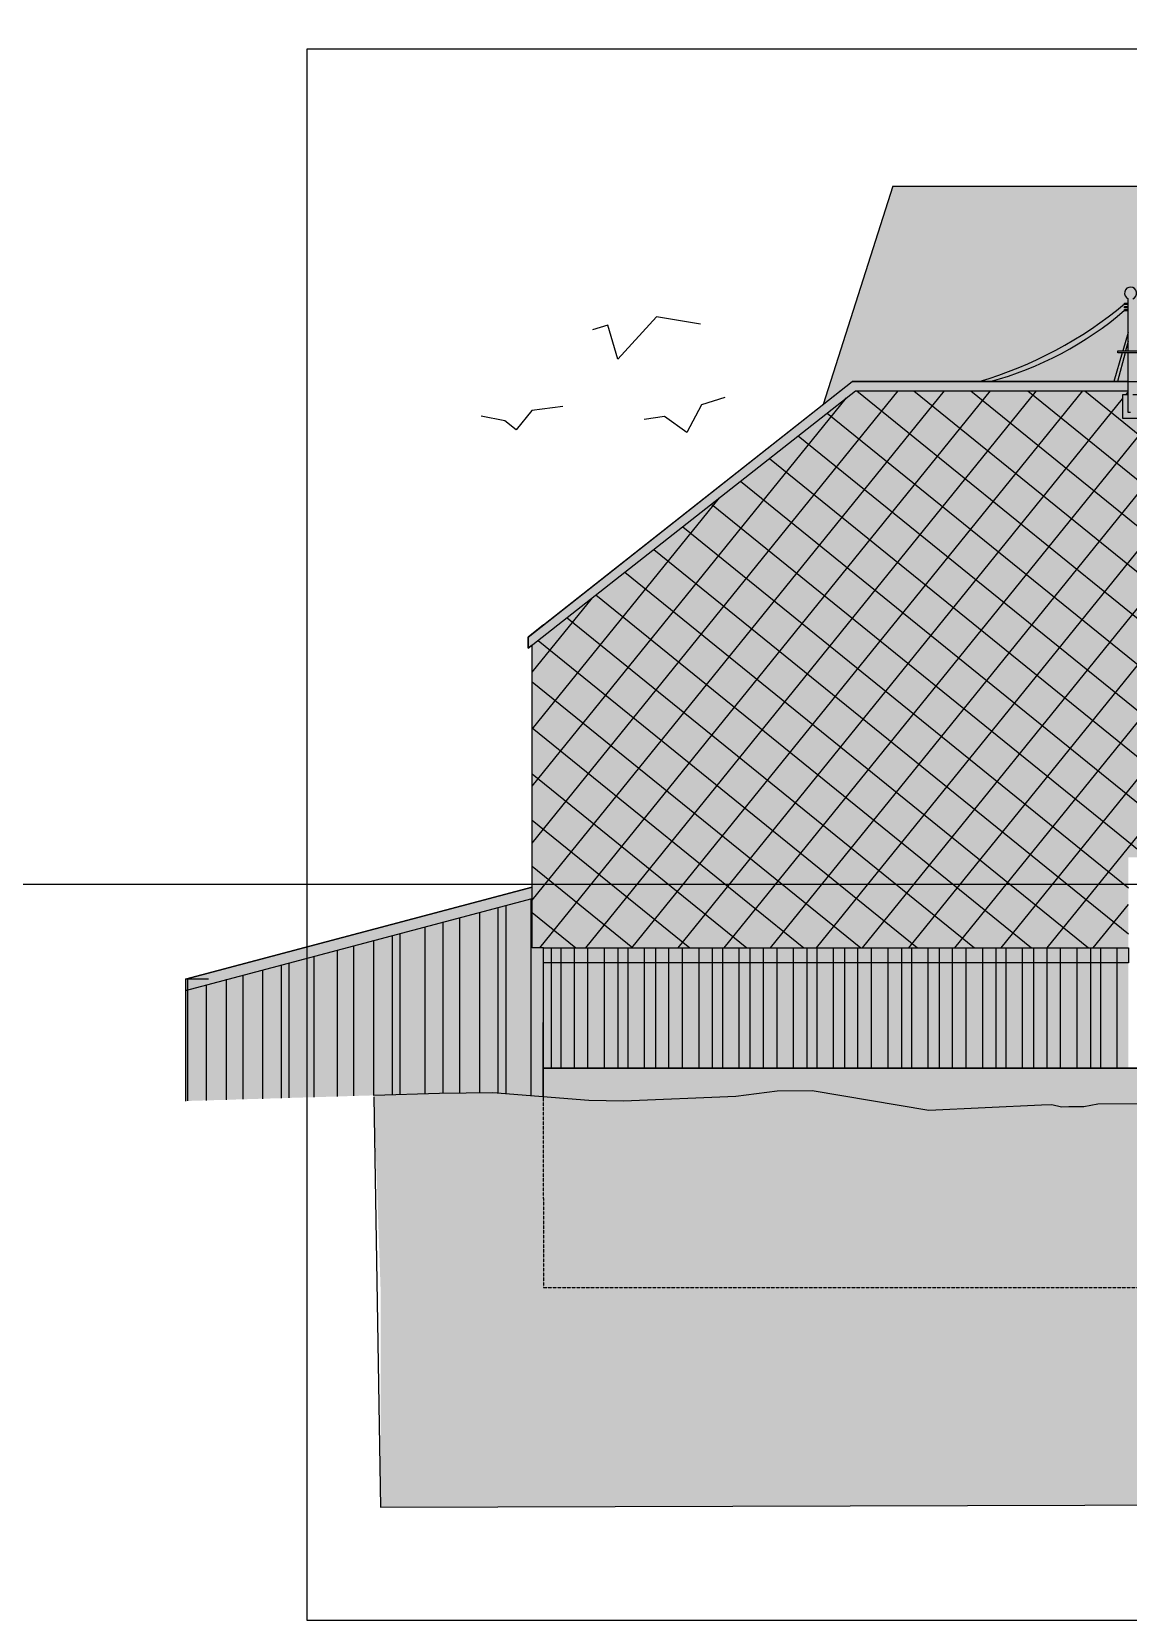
# Model space of a CAD drawing. Header units: metres. Extents: x 2773 to 296211, y -82189 to 61223.
# Drawn here: x 84071 to 98636, y -1969 to 19126 of the extents above; entities that cross this region are included whole.
import ezdxf

# ---------------------------------------------------------------- set-up
doc = ezdxf.new("R2010")
doc.units = ezdxf.units.M
doc.header["$LTSCALE"] = 0.5
doc.linetypes.add('ACAD_ISO03W100', pattern=[30, 12, -18])
doc.linetypes.add('DASHED2', pattern=[9.525, 6.35, -3.175])
doc.layers.add('-help', color=4, linetype='Continuous', plot=False)
doc.layers.add('KON_HL', color=4, linetype='Continuous', plot=False)
for name, color, linetype in [('-höhenlinien', 251, 'ACAD_ISO03W100'), ('KON_025', 1, 'Continuous'), ('KON_050', 5, 'Continuous'), ('KON_SCHRAFF', 1, 'Continuous'), ('KON_STRICHLINIE', 1, 'DASHED2'), ('schnitte', 250, 'Continuous')]:
    doc.layers.add(name, color=color, linetype=linetype)

msp = doc.modelspace()

# ---------------------------------------------------------------- hatches: boundary and pattern name
at = {"layer": '-höhenlinien', "ltscale": 0.01, "true_color": 0xe8e8e8, "transparency": 33554536}
h = msp.add_hatch(color=254, dxfattribs=at)
h.dxf.hatch_style = 1
h.set_gradient(color1=(188, 182, 179), rotation=270)
h.paths.add_polyline_path([(109318.02, 2447.76), (90868.02, 2447.76), (88704.05, 2447.76), (88704.05, -465.92), (113655.84, -394.91), (113655.84, 4699.98), (112868.68, 4825.03), (112161.64, 4825.03), (110888.69, 4708.47), (110427.64, 4691.6), (109318.02, 4723.26)])
h.paths.add_polyline_path([(109318.02, 2447.76), (109318.02, 4723.26), (108934.16, 4734.21), (108383.71, 4797.37), (107920.89, 4798.17), (106374.1, 4722.21), (104877.09, 4775.32), (104739.41, 4775.32), (104613.13, 4745.52), (104512.29, 4745.52), (104316.74, 4745.52), (104128.2, 4776.61), (103586.77, 4776.61), (103527.18, 4776.61), (103471.09, 4776.61), (103191.2, 4760.76), (102863.02, 4760.76), (99498.02, 4760.76), (99498.02, 4883.43), (99170, 4879.35), (98889.93, 4891.71), (98833.85, 4891.01), (98774.27, 4890.27), (98232.88, 4883.53), (98044.74, 4850.1), (97849.21, 4847.67), (97748.37, 4846.41), (97621.73, 4874.64), (97484.07, 4872.92), (95987.83, 4801.18), (94437.33, 5061.54), (93974.55, 5054.98), (93424.94, 4984.97), (91932.1, 4923.78), (91470.87, 4934.9), (90196.57, 5035.61), (89489.59, 5026.81), (88615.73, 5000.97), (88704.05, 2447.76)])
at = {"layer": 'KON_025', "true_color": 0xc7c8ca, "transparency": 33554493}
h = msp.add_hatch(color=9, dxfattribs=at)
h.dxf.hatch_style = 1
h.paths.add_polyline_path([(116134.37, 16069.07), (116134.37, 16270.49), (116201.51, 16270.49), (116201.51, 16304.06), (116033.66, 16371.2), (116033.66, 16404.77), (116033.66, 20063.99), (116100.8, 20063.99), (116100.8, 20147.92), (116050.44, 20147.92), (116050.44, 20332.55), (116201.51, 20332.55), (116201.51, 20466.84), (116201.51, 23491.95), (116063.17, 23491.95), (116063.17, 23744.91, 0.79455858), (116059.11, 23981.82), (116033.66, 24297.64), (116008.21, 23981.82, 0.79455858), (116004.15, 23744.91), (116004.15, 23491.95), (115865.81, 23491.95), (115625.87, 23728.84), (113494.28, 31448.22), (111362.7, 23728.84), (111122.76, 23491.95), (110984.41, 23491.95), (110984.41, 23744.91, 0.79455858), (110980.36, 23981.82), (110954.9, 24297.64), (110929.45, 23981.82, 0.79455858), (110925.39, 23744.91), (110925.39, 23491.95), (110787.05, 23491.95), (110787.05, 20466.84), (110787.05, 20332.55), (111005.26, 20332.55), (111005.26, 20147.92), (110954.9, 20147.92), (110954.9, 20063.99), (110954.9, 17076.19), (95510.83, 17076.19), (94584.01, 14177.7), (94968.02, 14480.76), (105218.02, 14480.76), (109506.17, 11093.41), (109506.17, 10947.64), (109468.02, 10977.65), (109468.02, 8160.76), (109318.02, 8160.76), (109318.02, 4748.68), (110275, 4721.38), (110736.05, 4738.24), (112009, 4854.8), (112716.03, 4854.8), (114234.13, 4653.48), (116235.08, 4556.11), (116235.08, 10764.88)])
at = {"layer": 'KON_025', "true_color": 0x939598, "transparency": 33554607}
h = msp.add_hatch(color=252, dxfattribs=at)
h.dxf.hatch_style = 1
h.paths.add_polyline_path([(98634.5, 15581.24), (98634.5, 14888.48), (98697.08, 14888.48), (98697.08, 15579.38, 4.98700721)])
h.paths.add_polyline_path([(98825.67, 14888.48), (98497.94, 14888.48), (98497.94, 14864.6), (98825.67, 14864.6)])
h.paths.add_polyline_path([(98697.08, 14864.6), (98634.5, 14864.6), (98634.5, 14068.49), (98668.02, 14068.49), (98697.08, 14068.49)])
h.paths.add_polyline_path([(98768.33, 14306.22), (98697.08, 14306.22), (98697.08, 14068.49), (98668.02, 14068.49), (98634.5, 14068.49), (98634.5, 14306.22), (98560.16, 14306.22), (98560.16, 13995.34), (98668.02, 13995.34), (98768.33, 13995.34)])
h.paths.add_polyline_path([(98634.5, 15437.68), (98588.69, 15437.68), (98588.69, 15420.24), (98634.5, 15420.24)], flags=17)
h.paths.add_polyline_path([(98634.5, 15478.36), (98588.69, 15478.36), (98588.69, 15460.92), (98634.5, 15460.92)], flags=17)
h.paths.add_polyline_path([(98634.5, 15522.36), (98588.69, 15522.36), (98588.69, 15504.92), (98634.5, 15504.92)], flags=17)
h.paths.add_polyline_path([(98744.01, 15522.36), (98697.08, 15522.36), (98697.08, 15504.92), (98744.01, 15504.92)], flags=17)
h.paths.add_polyline_path([(98744.01, 15478.36), (98697.08, 15478.36), (98697.08, 15460.92), (98744.01, 15460.92)], flags=17)
h.paths.add_polyline_path([(98744.01, 15437.68), (98697.08, 15437.68), (98697.08, 15420.24), (98744.01, 15420.24)], flags=17)
at = {"layer": 'KON_025', "true_color": 0x736c68, "transparency": 33554656}
h = msp.add_hatch(color=251, dxfattribs=at)
h.dxf.hatch_style = 1
h.paths.add_polyline_path([(98634.5, 14355.76), (98634.5, 14480.76), (94968.02, 14480.76), (90868.02, 11250.76), (90664.87, 11084.78), (90664.87, 10939.01), (95011.35, 14355.76)])
h.paths.add_polyline_path([(98697.08, 14480.76), (98697.08, 14355.76), (105174.7, 14355.76), (109506.17, 10947.64), (109506.17, 11093.41), (109318.02, 11250.76), (105218.02, 14480.76)])
at = {"layer": 'KON_025', "transparency": 33554656}
h = msp.add_hatch(dxfattribs=at)
h.set_pattern_fill('NET', color=256, scale=150, angle=51)
h.paths.add_polyline_path([(98697.08, 14306.22), (98768.33, 14306.22), (98768.33, 13995.34), (98560.16, 13995.34), (98560.16, 14306.22), (98634.5, 14306.22), (98634.5, 14355.76), (95011.35, 14355.76), (90718.02, 10979.46), (90718.02, 6960.76), (98638.02, 6960.76), (98638.02, 8160.76), (109468.02, 8160.76), (109468.02, 10977.65), (105174.7, 14355.76), (98697.08, 14355.76)])
at = {"layer": 'KON_025', "true_color": 0x736c68, "transparency": 33554656}
h = msp.add_hatch(color=251, dxfattribs=at)
h.dxf.hatch_style = 1
h.paths.add_polyline_path([(98560.16, 14306.22), (98634.5, 14306.22), (98634.5, 14355.76), (95011.35, 14355.76), (90718.02, 10979.46), (90718.02, 8160.76), (90718.02, 6960.76), (98638.02, 6960.76), (98638.02, 8160.76), (109468.02, 8160.76), (109468.02, 10977.65), (105174.7, 14355.76), (98697.08, 14355.76), (98697.08, 14306.22), (98768.33, 14306.22), (98768.33, 13995.34), (98560.16, 13995.34)])
h = msp.add_hatch(color=251, dxfattribs=at)
h.dxf.hatch_style = 1
h.paths.add_polyline_path([(90864.28, 7805), (90865.14, 7805), (90865.14, 7805.23)])
h.paths.add_polyline_path([(90718.02, 7616.21), (90718.02, 7766.21), (86115.14, 6545.34), (86115.14, 6395.34)])
at = {"layer": 'KON_025', "true_color": 0x636466, "transparency": 33554544}
h = msp.add_hatch(color=251, dxfattribs=at)
h.dxf.hatch_style = 1
h.paths.add_polyline_path([(90539.84, 7568.95), (90539.84, 7373.26), (86115.14, 6187.67), (86115.14, 6395.34)])
h.paths.add_polyline_path([(90703.93, 4995.51), (90703.93, 7612.47), (90539.84, 7568.95), (90539.84, 5008.48)])
h = msp.add_hatch(color=251, dxfattribs=at)
h.dxf.hatch_style = 1
h.paths.add_polyline_path([(98638.02, 6960.76), (90868.02, 6960.76), (90868.02, 6760.76), (98638.02, 6760.76)])
at = {"layer": 'KON_025', "true_color": 0xa48f7a, "transparency": 33554467}
h = msp.add_hatch(color=252, dxfattribs=at)
h.dxf.hatch_style = 1
h.paths.add_polyline_path([(102863.02, 5360.76), (102863.02, 4760.76), (103191.2, 4760.76), (103471.09, 4776.61), (103527.18, 4776.61), (103586.77, 4776.61), (104128.2, 4776.61), (104316.74, 4745.52), (104512.29, 4745.52), (104613.13, 4745.52), (104739.41, 4775.32), (104877.09, 4775.32), (106374.1, 4722.21), (107920.89, 4798.17), (108383.71, 4797.37), (108934.16, 4734.21), (109318.02, 4723.26), (109318.02, 4760.76), (109318.02, 5360.76)])
h.paths.add_polyline_path([(90865.14, 5360.76), (90865.14, 4982.77), (91470.87, 4934.9), (91932.1, 4923.78), (93424.94, 4984.97), (93974.55, 5054.98), (94437.33, 5061.54), (95987.83, 4801.18), (97484.07, 4872.92), (97621.73, 4874.64), (97748.37, 4846.41), (97849.21, 4847.67), (98044.74, 4850.1), (98232.88, 4883.53), (98774.27, 4890.27), (98833.85, 4891.01), (98889.93, 4891.71), (99170, 4879.35), (99498.02, 4883.43), (99498.02, 5360.76)])
at = {"layer": 'KON_SCHRAFF', "true_color": 0xc5b7aa}
h = msp.add_hatch(color=9, dxfattribs=at)
h.dxf.hatch_style = 1
h.paths.add_polyline_path([(89536.93, 7302.93), (89758.03, 7361.58), (89758.03, 6545.34), (89536.93, 6545.34)], flags=17)
h.paths.add_polyline_path([(88615.73, 7058.6), (88861.36, 7123.75), (88861.36, 6545.34), (88615.73, 6545.34)], flags=17)
h.paths.add_polyline_path([(88130.43, 6929.88), (88351.53, 6988.52), (88351.53, 6545.34), (88130.43, 6545.34)], flags=17)
h.paths.add_polyline_path([(87491.83, 6760.5), (87823.48, 6848.46), (87823.48, 6545.34), (87491.83, 6545.34)], flags=17)
h.paths.add_polyline_path([(86877.58, 6597.57), (86877.58, 6545.34), (86680.67, 6545.34)], flags=17)
h.paths.add_polyline_path([(90372.28, 5021.72), (90703.93, 4995.51), (90703.93, 6545.34), (90372.28, 6545.34)])
h.paths.add_polyline_path([(89536.93, 5027.66), (89758.03, 5030.42), (89758.03, 6545.34), (89536.93, 6545.34)])
h.paths.add_polyline_path([(88615.73, 5000.97), (88861.36, 5008.32), (88861.36, 6545.34), (88615.73, 6545.34)])
h.paths.add_polyline_path([(90718.02, 7615.81), (90703.93, 7612.47), (90703.93, 6545.34), (90372.28, 6545.34), (90372.28, 7524.5), (86115.14, 6395.34), (86115.14, 6545.34), (90718.02, 7765.81)])
h.paths.add_polyline_path([(88130.43, 4986.45), (88351.53, 4993.07), (88351.53, 6545.34), (88130.43, 6545.34)])
h.paths.add_polyline_path([(87491.83, 4967.34), (87823.48, 4977.26), (87823.48, 6545.34), (87491.83, 6545.34)])
h.paths.add_polyline_path([(86115.14, 4926.14), (86392.46, 4934.44), (86392.46, 6468.9), (86115.14, 6395.34)])
h.paths.add_polyline_path([(86656.48, 4942.34), (86877.58, 4948.96), (86877.58, 6545.34), (86680.67, 6545.34), (86656.48, 6538.93)])
at = {"layer": 'KON_SCHRAFF', "true_color": 0x826e59, "transparency": 33554526}
h = msp.add_hatch(color=47, dxfattribs=at)
h.dxf.hatch_style = 1
h.paths.add_polyline_path([(90267.86, 5029.98), (90372.28, 5021.72), (90372.28, 7524.5), (90267.86, 7496.81)])
h.paths.add_polyline_path([(89758.03, 5030.42), (90022.24, 5033.7), (90022.24, 7431.66), (89758.03, 7361.58)])
h.paths.add_polyline_path([(86392.46, 4934.44), (86656.48, 4942.34), (86656.48, 6538.93), (86392.46, 6468.9)])
h.paths.add_polyline_path([(86877.58, 4948.96), (87141.79, 4956.86), (87141.79, 6667.65), (86877.58, 6597.57)])
h.paths.add_polyline_path([(88351.53, 4993.07), (88615.73, 5000.97), (88615.73, 7058.6), (88351.53, 6988.52)])
h.paths.add_polyline_path([(87387.41, 4964.21), (87491.83, 4967.34), (87491.83, 6760.5), (87387.41, 6732.8)])
h.paths.add_polyline_path([(90865.14, 6960.76), (90718.02, 6960.76), (90718.02, 7616.21), (90703.93, 7612.47), (90703.93, 4995.51), (90865.14, 4982.77)])
at = {"layer": 'KON_SCHRAFF', "true_color": 0x826e59, "transparency": 33554562}
h = msp.add_hatch(color=47, dxfattribs=at)
h.dxf.hatch_style = 1
h.paths.add_polyline_path([(90196.57, 5035.61), (90270.75, 5029.75), (90270.75, 7496.58), (90025.12, 7431.43), (90025.12, 5033.48)])
h.paths.add_polyline_path([(90270.75, 2463.61), (90262.84, 2463.61), (90270.75, 2463.16)])
h.paths.add_polyline_path([(89489.59, 5026.81), (89539.81, 5027.44), (89539.81, 7302.71), (89300.32, 7239.18), (89300.32, 5021.15)])
h.paths.add_polyline_path([(87826.37, 4977.04), (88133.31, 4986.22), (88133.31, 6929.65), (87826.37, 6848.24)])
h.paths.add_polyline_path([(87144.67, 4956.64), (87390.3, 4963.99), (87390.3, 6732.57), (87144.67, 6667.42)])
h.paths.add_polyline_path([(88864.25, 5008.1), (88968.66, 5011.22), (88968.66, 7151.22), (88864.25, 7123.52)])
at = {"layer": 'KON_SCHRAFF', "true_color": 0x826e59, "transparency": 33554526}
h = msp.add_hatch(color=47, dxfattribs=at)
h.dxf.hatch_style = 1
h.paths.add_polyline_path([(88965.78, 5011.45), (89297.43, 5021.37), (89297.43, 7239.41), (88965.78, 7151.44)])
at = {"layer": 'KON_SCHRAFF', "true_color": 0xa48f7a, "transparency": 33554574}
h = msp.add_hatch(color=252, dxfattribs=at)
h.dxf.hatch_style = 1
h.paths.add_polyline_path([(90973.87, 6960.76), (90866.94, 6960.76), (90865.5, 5360.76), (90973.87, 5360.76)])
h.paths.add_polyline_path([(91459.57, 6960.76), (91279.92, 6960.76), (91279.92, 5360.76), (91429.92, 5360.76), (91459.57, 5360.76)])
h.paths.add_polyline_path([(91860.32, 5360.76), (91993.9, 5360.76), (91993.9, 6960.76), (91860.32, 6960.76)])
h.paths.add_polyline_path([(92360.4, 5360.76), (92510.4, 5360.76), (92535.44, 5360.76), (92535.44, 6960.76), (92360.4, 6960.76)])
h.paths.add_polyline_path([(93115.84, 6960.76), (92936.2, 6960.76), (92936.2, 5360.76), (93086.2, 5360.76), (93115.84, 5360.76)])
h.paths.add_polyline_path([(93615.93, 6960.76), (93465.93, 6960.76), (93465.93, 5360.76), (93615.93, 5360.76)])
h.paths.add_polyline_path([(94191.72, 6960.76), (93970.62, 6960.76), (93970.62, 5360.76), (94120.62, 5360.76), (94191.72, 5360.76)])
h.paths.add_polyline_path([(94721.45, 6960.76), (94504.95, 6960.76), (94504.95, 5360.76), (94654.95, 5360.76), (94721.45, 5360.76)])
h.paths.add_polyline_path([(95226.14, 6960.76), (95046.49, 6960.76), (95046.49, 5360.76), (95196.49, 5360.76), (95226.14, 5360.76)])
h.paths.add_polyline_path([(95626.89, 6960.76), (95447.24, 6960.76), (95447.24, 5360.76), (95597.24, 5360.76), (95626.89, 5360.76)])
h.paths.add_polyline_path([(96126.98, 6960.76), (95976.98, 6960.76), (95976.98, 5360.76), (96126.98, 5360.76)])
h.paths.add_polyline_path([(96702.77, 6960.76), (96481.66, 6960.76), (96481.66, 5360.76), (96631.66, 5360.76), (96702.77, 5360.76)])
h.paths.add_polyline_path([(97016, 5360.76), (97166, 5360.76), (97232.5, 5360.76), (97232.5, 6960.76), (97016, 6960.76)])
h.paths.add_polyline_path([(97737.19, 6960.76), (97557.54, 6960.76), (97557.54, 5360.76), (97707.54, 5360.76), (97737.19, 5360.76)])
h.paths.add_polyline_path([(98271.53, 6960.76), (98137.94, 6960.76), (98137.94, 5360.76), (98271.53, 5360.76)])
at = {"layer": 'KON_SCHRAFF', "true_color": 0x826e59, "transparency": 33554526}
h = msp.add_hatch(color=47, dxfattribs=at)
h.dxf.hatch_style = 1
h.paths.add_polyline_path([(91680.67, 6960.76), (91459.57, 6960.76), (91459.57, 5360.76), (91609.57, 5360.76), (91680.67, 5360.76)])
h.paths.add_polyline_path([(91104.88, 6960.76), (90973.87, 6960.76), (90973.87, 5360.76), (91104.88, 5360.76)])
h.paths.add_polyline_path([(91993.9, 5360.76), (92143.9, 5360.76), (92210.4, 5360.76), (92210.4, 6960.76), (91993.9, 6960.76)])
h.paths.add_polyline_path([(93249.43, 6960.76), (93115.84, 6960.76), (93115.84, 5360.76), (93249.43, 5360.76)])
h.paths.add_polyline_path([(92715.09, 5360.76), (92865.09, 5360.76), (92936.2, 5360.76), (92936.2, 6960.76), (92715.09, 6960.76)])
h.paths.add_polyline_path([(93970.62, 6960.76), (93790.97, 6960.76), (93790.97, 5360.76), (93940.97, 5360.76), (93970.62, 5360.76)])
h.paths.add_polyline_path([(94504.95, 6960.76), (94371.37, 6960.76), (94371.37, 5360.76), (94504.95, 5360.76)])
h.paths.add_polyline_path([(94871.45, 5360.76), (95021.45, 5360.76), (95046.49, 5360.76), (95046.49, 6960.76), (94871.45, 6960.76)])
h.paths.add_polyline_path([(95760.48, 6960.76), (95626.89, 6960.76), (95626.89, 5360.76), (95760.48, 5360.76)])
h.paths.add_polyline_path([(96302.02, 6960.76), (96126.98, 6960.76), (96126.98, 5360.76), (96276.98, 5360.76), (96302.02, 5360.76)])
h.paths.add_polyline_path([(96702.77, 5360.76), (96852.77, 5360.76), (96882.42, 5360.76), (96882.42, 6960.76), (96702.77, 6960.76)])
h.paths.add_polyline_path([(97382.5, 6960.76), (97232.5, 6960.76), (97232.5, 5360.76), (97382.5, 5360.76)])
h.paths.add_polyline_path([(97958.29, 6960.76), (97737.19, 6960.76), (97737.19, 5360.76), (97887.19, 5360.76), (97958.29, 5360.76)])
at = {"layer": 'KON_SCHRAFF', "true_color": 0xc5b7aa}
h = msp.add_hatch(color=9, dxfattribs=at)
h.dxf.hatch_style = 1
h.paths.add_polyline_path([(91279.92, 6960.76), (91104.88, 6960.76), (91104.88, 5360.76), (91254.88, 5360.76), (91279.92, 5360.76)])
h.paths.add_polyline_path([(91680.67, 5360.76), (91830.67, 5360.76), (91860.32, 5360.76), (91860.32, 6960.76), (91680.67, 6960.76)])
h.paths.add_polyline_path([(92535.44, 5360.76), (92685.44, 5360.76), (92715.09, 5360.76), (92715.09, 6960.76), (92535.44, 6960.76)])
h.paths.add_polyline_path([(93465.93, 6960.76), (93249.43, 6960.76), (93249.43, 5360.76), (93399.43, 5360.76), (93465.93, 5360.76)])
h.paths.add_polyline_path([(94721.45, 5360.76), (94871.45, 5360.76), (94871.45, 6960.76), (94721.45, 6960.76)])
h.paths.add_polyline_path([(96302.02, 5360.76), (96452.02, 5360.76), (96481.66, 5360.76), (96481.66, 6960.76), (96302.02, 6960.76)])
h.paths.add_polyline_path([(97382.5, 5360.76), (97532.5, 5360.76), (97557.54, 5360.76), (97557.54, 6960.76), (97382.5, 6960.76)])
h.paths.add_polyline_path([(98488.02, 6960.76), (98271.53, 6960.76), (98271.53, 5360.76), (98421.53, 5360.76), (98488.02, 5360.76)])
at = {"layer": 'KON_SCHRAFF', "true_color": 0x826e59, "transparency": 33554562}
h = msp.add_hatch(color=47, dxfattribs=at)
h.dxf.hatch_style = 1
h.paths.add_polyline_path([(94191.72, 5360.76), (94341.72, 5360.76), (94371.37, 5360.76), (94371.37, 6960.76), (94191.72, 6960.76)])
h.paths.add_polyline_path([(93790.97, 6960.76), (93615.93, 6960.76), (93615.93, 5360.76), (93765.93, 5360.76), (93790.97, 5360.76)])
h.paths.add_polyline_path([(92210.4, 5360.76), (92360.4, 5360.76), (92360.4, 6960.76), (92210.4, 6960.76)])
h.paths.add_polyline_path([(95226.14, 5360.76), (95376.14, 5360.76), (95447.24, 5360.76), (95447.24, 6960.76), (95226.14, 6960.76)])
h.paths.add_polyline_path([(95976.98, 6960.76), (95760.48, 6960.76), (95760.48, 5360.76), (95910.48, 5360.76), (95976.98, 5360.76)])
h.paths.add_polyline_path([(97016, 6960.76), (96882.42, 6960.76), (96882.42, 5360.76), (97016, 5360.76)])
h.paths.add_polyline_path([(98137.94, 6960.76), (97958.29, 6960.76), (97958.29, 5360.76), (98108.29, 5360.76), (98137.94, 5360.76)])
h.paths.add_polyline_path([(98488.02, 5360.76), (98638.02, 5360.76), (98638.02, 6960.76), (98488.02, 6960.76)])

# ---------------------------------------------------------------- linework, layer by layer
at = {"layer": '-help'}
msp.add_lwpolyline([(115625.89, 18893.94), (87724.23, 18893.94), (87724.23, -1969.48), (115625.89, -1969.48)], close=True, dxfattribs=at)
at = {"layer": 'KON_025'}
for points in [[(95510.83, 17076.19), (94584.01, 14177.7)], [(95510.83, 17076.19), (110954.9, 17076.19)], [(90718.02, 7766.21), (86115.14, 6545.34), (86115.14, 6395.34), (90718.02, 7616.21)], [(90703.93, 4995.51), (90703.93, 7612.47)], [(90865.14, 7805), (90865.14, 7805.23), (90864.28, 7805)], [(90022.24, 5033.7), (90022.24, 7431.66)], [(90267.86, 5029.98), (90267.86, 7496.81)], [(90372.28, 5021.72), (90372.28, 7524.5)], [(89297.43, 5021.37), (89297.43, 7239.41)], [(89536.93, 5027.66), (89536.93, 7302.93)], [(89758.03, 5030.42), (89758.03, 7361.58)], [(88351.53, 4993.07), (88351.53, 6988.52)], [(88615.73, 5000.97), (88615.73, 7058.6)], [(88861.36, 5008.32), (88861.36, 7123.75)], [(88965.78, 5011.45), (88965.78, 7151.44)], [(87491.83, 4967.34), (87491.83, 6760.5)], [(87823.48, 4977.26), (87823.48, 6848.46)], [(88130.43, 4986.45), (88130.43, 6929.88)], [(91123.87, 5360.76), (90973.87, 5360.76), (90973.87, 6960.76)], [(91254.88, 5360.76), (91104.88, 5360.76), (91104.88, 6960.76)], [(91429.92, 5360.76), (91279.92, 5360.76), (91279.92, 6960.76)], [(91609.57, 5360.76), (91459.57, 5360.76), (91459.57, 6960.76)], [(91830.67, 5360.76), (91680.67, 5360.76), (91680.67, 6960.76)], [(92010.32, 5360.76), (91860.32, 5360.76), (91860.32, 6960.76)], [(92143.9, 5360.76), (91993.9, 5360.76), (91993.9, 6960.76)], [(92360.4, 5360.76), (92210.4, 5360.76), (92210.4, 6960.76)], [(92510.4, 5360.76), (92360.4, 5360.76), (92360.4, 6960.76)], [(92685.44, 5360.76), (92535.44, 5360.76), (92535.44, 6960.76)], [(92865.09, 5360.76), (92715.09, 5360.76), (92715.09, 6960.76)], [(93086.2, 5360.76), (92936.2, 5360.76), (92936.2, 6960.76)], [(93265.84, 5360.76), (93115.84, 5360.76), (93115.84, 6960.76)], [(93399.43, 5360.76), (93249.43, 5360.76), (93249.43, 6960.76)], [(93615.93, 5360.76), (93465.93, 5360.76), (93465.93, 6960.76)], [(93765.93, 5360.76), (93615.93, 5360.76), (93615.93, 6960.76)], [(93940.97, 5360.76), (93790.97, 5360.76), (93790.97, 6960.76)], [(94120.62, 5360.76), (93970.62, 5360.76), (93970.62, 6960.76)], [(94341.72, 5360.76), (94191.72, 5360.76), (94191.72, 6960.76)], [(94521.37, 5360.76), (94371.37, 5360.76), (94371.37, 6960.76)], [(94654.95, 5360.76), (94504.95, 5360.76), (94504.95, 6960.76)], [(94871.45, 5360.76), (94721.45, 5360.76), (94721.45, 6960.76)], [(95021.45, 5360.76), (94871.45, 5360.76), (94871.45, 6960.76)], [(95196.49, 5360.76), (95046.49, 5360.76), (95046.49, 6960.76)], [(95376.14, 5360.76), (95226.14, 5360.76), (95226.14, 6960.76)], [(95597.24, 5360.76), (95447.24, 5360.76), (95447.24, 6960.76)], [(95776.89, 5360.76), (95626.89, 5360.76), (95626.89, 6960.76)], [(95910.48, 5360.76), (95760.48, 5360.76), (95760.48, 6960.76)], [(96126.98, 5360.76), (95976.98, 5360.76), (95976.98, 6960.76)], [(96276.98, 5360.76), (96126.98, 5360.76), (96126.98, 6960.76)], [(96452.02, 5360.76), (96302.02, 5360.76), (96302.02, 6960.76)], [(96631.66, 5360.76), (96481.66, 5360.76), (96481.66, 6960.76)], [(96852.77, 5360.76), (96702.77, 5360.76), (96702.77, 6960.76)], [(97032.42, 5360.76), (96882.42, 5360.76), (96882.42, 6960.76)], [(97166, 5360.76), (97016, 5360.76), (97016, 6960.76)], [(97382.5, 5360.76), (97232.5, 5360.76), (97232.5, 6960.76)], [(97532.5, 5360.76), (97382.5, 5360.76), (97382.5, 6960.76)], [(97707.54, 5360.76), (97557.54, 5360.76), (97557.54, 6960.76)], [(97887.19, 5360.76), (97737.19, 5360.76), (97737.19, 6960.76)], [(98108.29, 5360.76), (97958.29, 5360.76), (97958.29, 6960.76)], [(98287.94, 5360.76), (98137.94, 5360.76), (98137.94, 6960.76)], [(98421.53, 5360.76), (98271.53, 5360.76), (98271.53, 6960.76)], [(98638.02, 5360.76), (98488.02, 5360.76), (98488.02, 6960.76)], [(86656.48, 4942.34), (86656.48, 6545.34)], [(86877.58, 4948.96), (86877.58, 6597.57)], [(87141.79, 4956.86), (87141.79, 6667.65)], [(87387.41, 4964.21), (87387.41, 6732.8)], [(86115.14, 6395.34), (86115.14, 4926.14)], [(86392.46, 4934.44), (86392.46, 6468.9)]]:
    msp.add_lwpolyline(points, dxfattribs=at)
at = {"layer": 'KON_050'}
for points in [[(90664.87, 10939.01), (90664.87, 10939.01), (95011.35, 14355.76), (98634.5, 14355.76)], [(90868.02, 11250.76), (90868.02, 11250.76), (94968.02, 14480.76), (98634.5, 14480.76)], [(90868.02, 11250.76), (90664.87, 11084.78), (90664.87, 10939.01)], [(90868.02, 6960.76), (90718.02, 6960.76), (90718.02, 10979.46)], [(90865.14, 6960.76), (90865.14, 4964.41)], [(90868.02, 6960.76), (98638.02, 6960.76)], [(90868.02, 5360.76), (109318.02, 5360.76)]]:
    msp.add_lwpolyline(points, dxfattribs=at)
at = {"layer": 'KON_HL'}
for points in [[(98634.5, 14480.76), (94968.02, 14480.76)], [(36762.82, 7805), (148812.18, 7805)], [(86115.14, 6545.34), (90718.02, 7765.81)], [(86115.14, 6395.34), (90718.02, 7616.21)], [(86418.59, 6545.34), (86141.27, 6545.34), (86141.27, 4926.92)], [(109318.02, 4960.76), (109318.02, 5360.76), (90868.02, 5360.76)]]:
    msp.add_lwpolyline(points, dxfattribs=at)
msp.add_lwpolyline([(90868.02, 6960.76), (98638.02, 6960.76), (98638.02, 6760.76), (90868.02, 6760.76)], close=True, dxfattribs=at)
at = {"layer": 'KON_SCHRAFF'}
for points in [[(98634.5, 15504.92), (98588.69, 15504.92), (98588.69, 15522.36), (98634.5, 15522.36)], [(98634.5, 15460.92), (98588.69, 15460.92), (98588.69, 15478.36), (98634.5, 15478.36)], [(98634.5, 15420.24), (98588.69, 15420.24), (98588.69, 15437.68), (98634.5, 15437.68)], [(98634.5, 14888.48), (98634.5, 15581.24)], [(98634.5, 15131.84), (98563.07, 14888.48)], [(98634.5, 15011.54), (98601.53, 14888.48)], [(98556.06, 14864.6), (98443.39, 14480.76)], [(98595.13, 14864.6), (98492.28, 14480.76)], [(98668.02, 14068.49), (98634.5, 14068.49), (98634.5, 14864.6)], [(90865.14, 4985.26), (90868.02, 6960.76), (90718.02, 6960.76), (90718.02, 10980.79), (90664.87, 10939.01), (90664.87, 11084.78), (94968.02, 14480.76), (105218.02, 14480.76), (109506.17, 11093.41), (109506.17, 10947.64), (109468.02, 10977.65), (109468.02, 8160.76), (109318.02, 8160.76), (109318.02, 4723.26)], [(98634.5, 14306.22), (98560.16, 14306.22), (98560.16, 13995.34), (98668.02, 13995.34), (98768.33, 13995.34), (98768.33, 14306.22), (98697.08, 14306.22)], [(90865.14, 6960.76), (90865.14, 4982.77)], [(99498.15, 4883.43), (99170, 4879.35), (98889.93, 4891.71), (98833.85, 4891.01), (98774.27, 4890.27), (98232.88, 4883.53), (98044.74, 4850.1), (97849.21, 4847.67), (97748.37, 4846.41), (97621.73, 4874.64), (97484.07, 4872.92), (95987.83, 4801.18), (94437.33, 5061.54), (93974.55, 5054.98), (93424.94, 4984.97), (91932.1, 4923.78), (91470.87, 4934.9), (90196.57, 5035.61), (89489.59, 5026.81), (88615.73, 5000.97)], [(88615.73, 4980.29), (88704.05, -465.92), (113655.84, -394.91), (113655.84, 4699.98)]]:
    msp.add_lwpolyline(points, dxfattribs=at)
msp.add_lwpolyline([(98497.94, 14888.48), (98825.67, 14888.48), (98825.67, 14864.6), (98497.94, 14864.6)], close=True, dxfattribs=at)
for centre, radius, start, end in [((98668.02, 15655.19), 81.2, 290.970723, 245.616178), ((95108.02, 19704.03), 5447.43, 286.493628, 309.71415), ((95610.67, 18883.94), 4561.31, 285.130652, 310.759758)]:
    msp.add_arc(centre, radius, start, end, dxfattribs=at)
at = {"layer": 'KON_STRICHLINIE'}
msp.add_lwpolyline([(90865.14, 4964.41), (90868.02, 2447.76), (109318.02, 2447.76), (109318.02, 4760.76)], dxfattribs=at)
at = {"layer": 'schnitte'}
for points in [[(92955.16, 15241.47), (92368.11, 15339.24), (91854.42, 14777.07), (91725.09, 15228.35), (91518.45, 15169.12)], [(91126.17, 14148.41), (90713.53, 14098.85), (90504.29, 13839.31), (90353.31, 13961.03), (90042.54, 14019.55)], [(93279.25, 14270.98), (92967.07, 14171.44), (92771.08, 13804.24), (92477.1, 14016.4), (92207.59, 13975.6)]]:
    msp.add_lwpolyline(points, dxfattribs=at)

doc.saveas('drawing.dxf')
